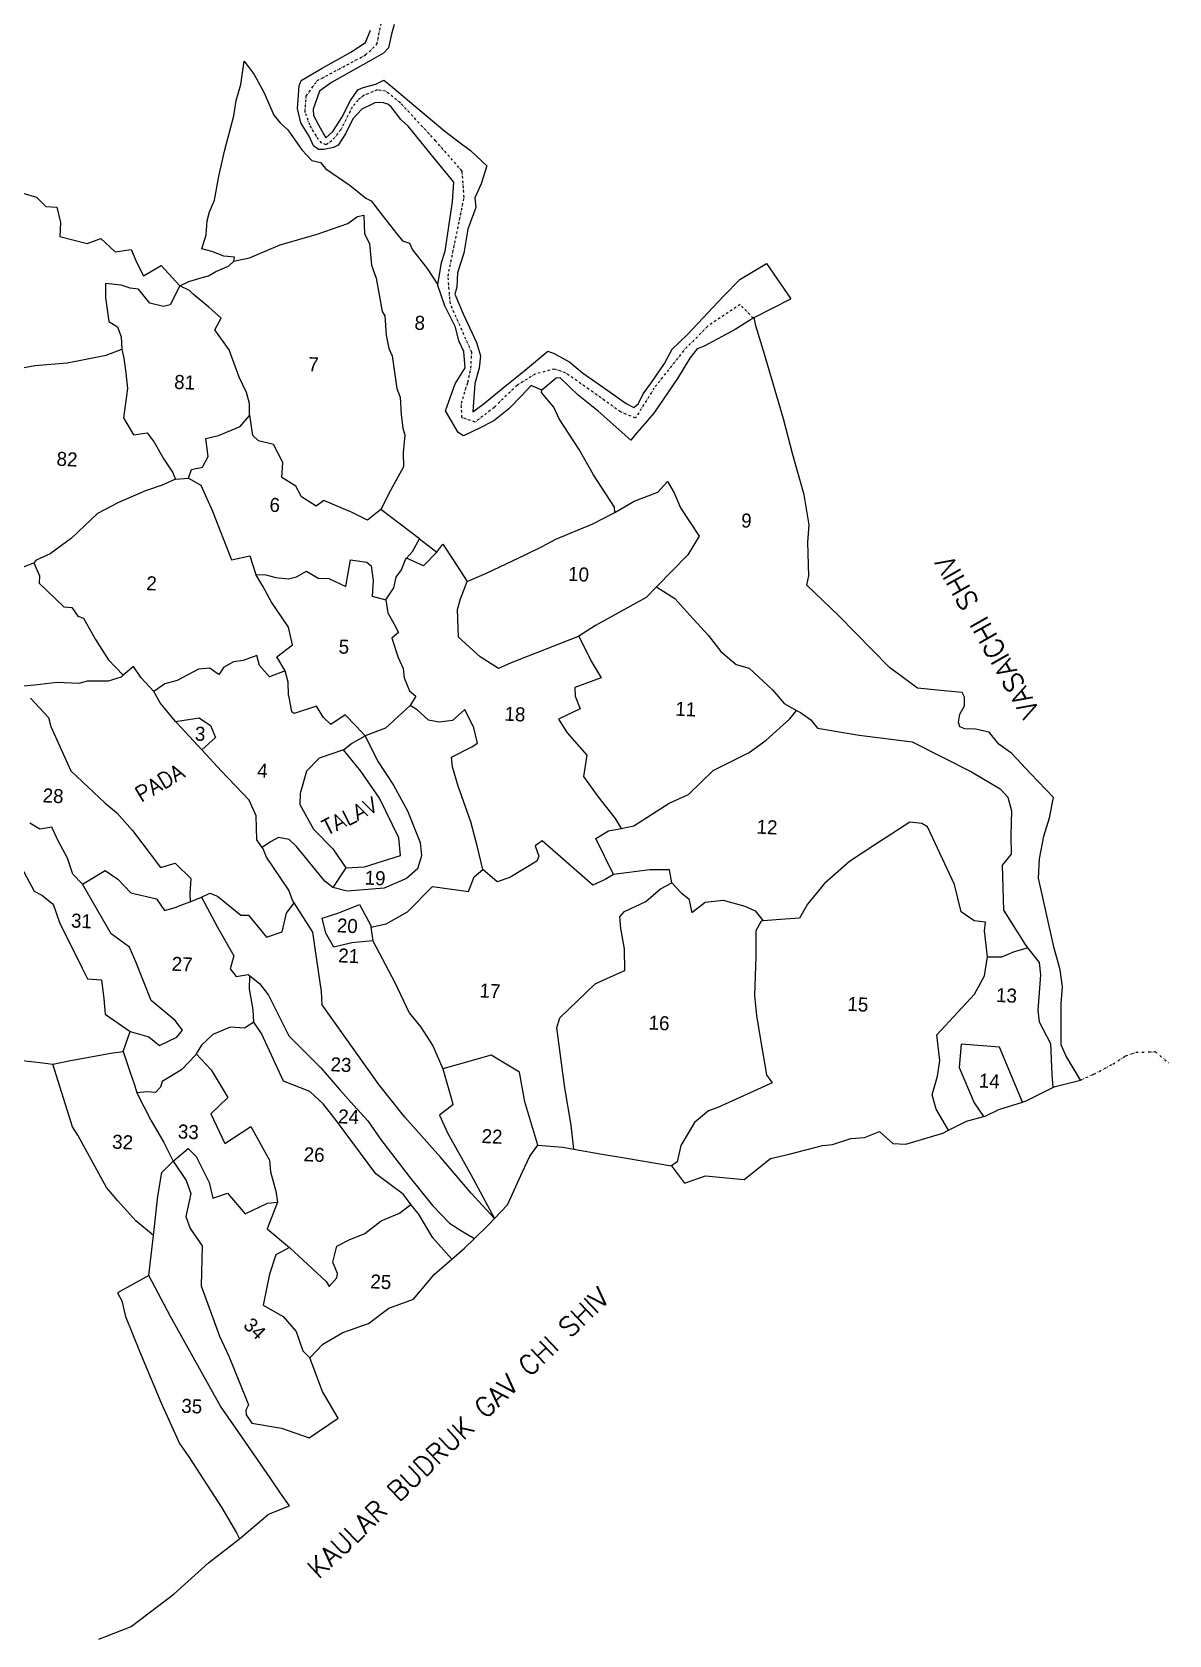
# Model space of a CAD drawing. Header units: feet. Extents: x 265428 to 267460, y 2141382 to 2144375.
# Drawn here: x 266727 to 267460, y 2142515 to 2143549 of the extents above; entities that cross this region are included whole.
import ezdxf
from ezdxf.enums import TextEntityAlignment as Align

# ---------------------------------------------------------------- set-up
doc = ezdxf.new("R2010")
doc.units = ezdxf.units.FT
doc.header["$LTSCALE"] = 0.3
doc.header["$MEASUREMENT"] = 0
doc.linetypes.add('DASHDOT', pattern=[1, 0.5, -0.25, 0, -0.25])
doc.linetypes.add('DIVIDE', pattern=[1.25, 0.5, -0.25, 0, -0.25, 0, -0.25])
for name, color, linetype in [('OFF', 1, 'Continuous'), ('POLY_PARCEL', 6, 'Continuous'), ('POLY_WATER', 4, 'Continuous'), ('TEXT_MAPIN', 7, 'Continuous'), ('TEXT_MAPOUT', 7, 'Continuous'), ('TEXT_PARCEL', 7, 'Continuous'), ('V_BOUND_LINE', 7, 'Continuous'), ('V_BOUND_STREAM_LINE', 7, 'DASHDOT'), ('V_DIVIDE_LINE', 7, 'DIVIDE')]:
    doc.layers.add(name, color=color, linetype=linetype)
doc.styles.get("Standard").update_dxf_attribs({"font": 'simplex.shx'})
doc.styles.add('TEXT_MAP', font='', dxfattribs={"height": 1.8})
doc.styles.get('TEXT_MAP').set_extended_font_data('Kruti Dev 050')

msp = doc.modelspace()

# ---------------------------------------------------------------- linework, layer by layer
at = {"layer": 'OFF'}
for p, q in [((267200.6, 2143399.7), (267216.3, 2143376.9)), ((266929.3, 2143009.9), (266920.9, 2142997.2)), ((266785.8, 2142891.5), (266790.3, 2142904.4))]:
    msp.add_line(p, q, dxfattribs=at)
at = {"layer": 'POLY_PARCEL'}
for p, q in [((266861.7, 2143515.2), (266863.7, 2143530.1)), ((266863.7, 2143530.1), (266870.2, 2143521.6)), ((266858.6, 2143504.9), (266861.7, 2143515.2)), ((266870.2, 2143521.6), (266876.6, 2143509.7)), ((266857.2, 2143494.9), (266858.6, 2143504.9)), ((266876.6, 2143509.7), (266882.9, 2143495.4)), ((266851.3, 2143472.9), (266857.2, 2143494.9)), ((266882.9, 2143495.4), (266886.9, 2143490.5)), ((266886.9, 2143490.5), (266892, 2143485.9)), ((266892, 2143485.9), (266900.9, 2143472.9)), ((266847.4, 2143455.9), (266851.3, 2143472.9)), ((266900.9, 2143472.9), (266907.4, 2143466.2)), ((266907.4, 2143466.2), (266913, 2143464.9)), ((266913, 2143464.9), (266916.5, 2143460.8)), ((266844.6, 2143440.5), (266847.4, 2143455.9)), ((266916.5, 2143460.8), (266932.1, 2143449.9)), ((266721, 2143445.1), (266729.9, 2143442.4)), ((266729.9, 2143442.4), (266735.8, 2143436.5)), ((266932.1, 2143449.9), (266942.2, 2143441.9)), ((266735.8, 2143436.5), (266743, 2143436.1)), ((266743, 2143436.1), (266745.3, 2143426.2)), ((266839.9, 2143427.1), (266841.4, 2143433.1)), ((266841.4, 2143433.1), (266844.6, 2143440.5)), ((266942.2, 2143441.9), (266945.7, 2143440.1)), ((266945.7, 2143440.1), (266952.8, 2143430.9)), ((266745.3, 2143426.2), (266745, 2143417.1)), ((266839.3, 2143418.1), (266839.9, 2143427.1)), ((266910.9, 2143418.7), (266930.7, 2143425.4)), ((266930.7, 2143425.4), (266936.8, 2143430)), ((266936.8, 2143430), (266940.9, 2143430.9)), ((266940.9, 2143430.9), (266941.4, 2143418.9)), ((266952.8, 2143430.9), (266962.3, 2143418.8)), ((266745, 2143417.1), (266762.5, 2143412.6)), ((266762.5, 2143412.6), (266771.3, 2143415.7)), ((266771.3, 2143415.7), (266780.6, 2143407.2)), ((266836.4, 2143409.2), (266839.3, 2143418.1)), ((266867.3, 2143403.3), (266886.9, 2143411.7)), ((266886.9, 2143411.7), (266910.9, 2143418.7)), ((266941.4, 2143418.9), (266944.6, 2143412.5)), ((266944.6, 2143412.5), (266945.8, 2143398.5)), ((266962.3, 2143418.8), (266965.8, 2143414.2)), ((266965.8, 2143414.2), (266970.3, 2143412.8)), ((266970.3, 2143412.8), (266972.4, 2143408.5)), ((266780.6, 2143407.2), (266790.9, 2143408.8)), ((266790.9, 2143408.8), (266794.6, 2143400.2)), ((266843, 2143407.5), (266836.4, 2143409.2)), ((266850.7, 2143404.5), (266843, 2143407.5)), ((266857.6, 2143403.7), (266850.7, 2143404.5)), ((266853.7, 2143397.9), (266857.2, 2143401.2)), ((266857.2, 2143401.2), (266857.6, 2143403.7)), ((266857.2, 2143401.2), (266867.3, 2143403.3)), ((266972.4, 2143408.5), (266981.8, 2143396.5)), ((266794.6, 2143400.2), (266798.8, 2143391.7)), ((266798.8, 2143391.7), (266810.3, 2143398.4)), ((266810.3, 2143398.4), (266822.3, 2143385.2)), ((266836.7, 2143390.6), (266840.7, 2143391.7)), ((266840.7, 2143391.7), (266845.5, 2143394.6)), ((266845.5, 2143394.6), (266853.7, 2143397.9)), ((266945.8, 2143398.5), (266948.9, 2143390.3)), ((266981.8, 2143396.5), (266988.7, 2143385.9)), ((266784.4, 2143385.8), (266774.3, 2143386.8)), ((266774.3, 2143386.8), (266774.3, 2143377.7)), ((266790.3, 2143383.8), (266784.4, 2143385.8)), ((266795.6, 2143383.2), (266790.3, 2143383.8)), ((266802.9, 2143374.2), (266795.6, 2143383.2)), ((266822.3, 2143385.2), (266816.1, 2143373.1)), ((266822.3, 2143385.2), (266828, 2143388.1)), ((266828.5, 2143382.3), (266822.3, 2143385.2)), ((266828, 2143388.1), (266836.7, 2143390.6)), ((266830.9, 2143379.9), (266828.5, 2143382.3)), ((266948.9, 2143390.3), (266952.8, 2143368.8)), ((266774.3, 2143377.7), (266776.6, 2143362.2)), ((266811.7, 2143371.9), (266802.9, 2143374.2)), ((266816.1, 2143373.1), (266811.7, 2143371.9)), ((266840.9, 2143371.6), (266830.9, 2143379.9)), ((266849, 2143364.4), (266840.9, 2143371.6)), ((266776.6, 2143362.2), (266782.1, 2143358.9)), ((266844.9, 2143356.8), (266849, 2143364.4)), ((266952.8, 2143368.8), (266954.5, 2143365.9)), ((266954.5, 2143365.9), (266955.4, 2143353.5)), ((266782.1, 2143358.9), (266784.5, 2143352.3)), ((266784.5, 2143352.3), (266784.9, 2143344.4)), ((266854.1, 2143344), (266844.9, 2143356.8)), ((266955.4, 2143353.5), (266957.1, 2143344.8)), ((266749.6, 2143335.6), (266774.7, 2143340.5)), ((266774.7, 2143340.5), (266784.9, 2143344.4)), ((266784.9, 2143344.4), (266786.1, 2143338.7)), ((266860.5, 2143326.3), (266854.1, 2143344)), ((266957.1, 2143344.8), (266959.3, 2143340.2)), ((266959.3, 2143340.2), (266962.2, 2143319)), ((266718.5, 2143331.9), (266728.9, 2143333.9)), ((266728.9, 2143333.9), (266749.6, 2143335.6)), ((266786.1, 2143338.7), (266787.4, 2143329.1)), ((266787.4, 2143329.1), (266788.6, 2143319.1)), ((266788.6, 2143319.1), (266786, 2143300.1)), ((266865.3, 2143316.5), (266860.5, 2143326.3)), ((266962.2, 2143319), (266964.3, 2143313.5)), ((266867.3, 2143309.4), (266865.3, 2143316.5)), ((266867.3, 2143302.6), (266867.3, 2143309.4)), ((266964.3, 2143313.5), (266964.9, 2143302.4)), ((267055.4, 2143316.4), (267055.6, 2143318.1)), ((267063.4, 2143307.1), (267055.4, 2143316.4)), ((266786, 2143300.1), (266792.4, 2143289.1)), ((266861.2, 2143294.5), (266867.4, 2143301.9)), ((266867.4, 2143301.9), (266867.3, 2143302.6)), ((266869.4, 2143288.7), (266867.4, 2143301.9)), ((266964.9, 2143302.4), (266966.1, 2143293.5)), ((267066.9, 2143299.5), (267063.4, 2143307.1)), ((267079.7, 2143279.8), (267066.9, 2143299.5)), ((266792.4, 2143289.1), (266801.2, 2143290.5)), ((266801.2, 2143290.5), (266805.7, 2143284.5)), ((266839, 2143286.8), (266847.3, 2143288.8)), ((266847.3, 2143288.8), (266861.2, 2143294.5)), ((266873.1, 2143285.4), (266869.4, 2143288.7)), ((266966.1, 2143293.5), (266967.4, 2143288.9)), ((266967.4, 2143288.9), (266966.3, 2143277.9)), ((266805.7, 2143284.5), (266812, 2143273.4)), ((266840.5, 2143275.3), (266839, 2143286.8)), ((266882.6, 2143283), (266873.1, 2143285.4)), ((266888.6, 2143271.3), (266882.6, 2143283)), ((266966.3, 2143277.9), (266966.5, 2143268.5)), ((267088.9, 2143263.4), (267079.7, 2143279.8)), ((266812, 2143273.4), (266817.6, 2143265.1)), ((266827.9, 2143261.3), (266829.8, 2143266.9)), ((266829.8, 2143266.9), (266836.9, 2143268.3)), ((266836.9, 2143268.3), (266840.5, 2143275.3)), ((266888, 2143261.6), (266888.6, 2143271.3)), ((266966.5, 2143268.5), (266958.2, 2143253.3)), ((266810.8, 2143256.8), (266800.2, 2143253.1)), ((266819.4, 2143260.7), (266810.8, 2143256.8)), ((266817.6, 2143265.1), (266819.4, 2143260.7)), ((266819.4, 2143260.7), (266827.9, 2143261.3)), ((266827.9, 2143261.3), (266835.8, 2143256.7)), ((266835.8, 2143256.7), (266843.3, 2143239.9)), ((266897, 2143256.1), (266888, 2143261.6)), ((267102.6, 2143242.5), (267088.9, 2143263.4)), ((267130.5, 2143252.3), (267136.8, 2143259)), ((267136.8, 2143259), (267141.1, 2143251.7)), ((266800.2, 2143253.1), (266782.7, 2143245.6)), ((266900.8, 2143249.3), (266897, 2143256.1)), ((266910.2, 2143243.2), (266900.8, 2143249.3)), ((266915.2, 2143246.8), (266910.2, 2143243.2)), ((266933.4, 2143239), (266915.2, 2143246.8)), ((266958.2, 2143253.3), (266951.9, 2143241)), ((267102.8, 2143239), (267115.3, 2143246.4)), ((267115.3, 2143246.4), (267130.5, 2143252.3)), ((267141.1, 2143251.7), (267145.2, 2143242.1)), ((266769.3, 2143238.4), (266752.4, 2143222.5)), ((266782.7, 2143245.6), (266769.3, 2143238.4)), ((266843.3, 2143239.9), (266855.5, 2143208.6)), ((266943.2, 2143234.1), (266933.4, 2143239)), ((266951.9, 2143241), (266943.2, 2143234.1)), ((266976.9, 2143222.1), (266951.9, 2143241)), ((267088.6, 2143231.8), (267102.8, 2143239)), ((267102.8, 2143239), (267102.6, 2143242.5)), ((267145.2, 2143242.1), (267157.1, 2143223.9)), ((267064.8, 2143221.9), (267088.6, 2143231.8)), ((266752.4, 2143222.5), (266738.7, 2143212.5)), ((266972.2, 2143213.9), (266976.9, 2143222.1)), ((266976.9, 2143222.1), (266987.9, 2143213.5)), ((266987.9, 2143213.5), (266991.9, 2143218.6)), ((266991.9, 2143218.6), (266998.5, 2143208.6)), ((267045, 2143211.9), (267056, 2143217.2)), ((267056, 2143217.2), (267064.8, 2143221.9)), ((267157.1, 2143223.9), (267149.8, 2143211.9)), ((266721.5, 2143204.1), (266728.2, 2143206.7)), ((266729.7, 2143208.4), (266728.2, 2143206.7)), ((266728.2, 2143206.7), (266731.8, 2143198.2)), ((266738.7, 2143212.5), (266729.7, 2143208.4)), ((266855.5, 2143208.6), (266867.5, 2143211.2)), ((266867.5, 2143211.2), (266871.3, 2143199.2)), ((266929.3, 2143191.4), (266932.3, 2143208.5)), ((266932.3, 2143208.5), (266942.8, 2143207)), ((266942.8, 2143207), (266945.6, 2143204.7)), ((266945.6, 2143204.7), (266946.9, 2143195.2)), ((266965.3, 2143202.1), (266967.7, 2143208.7)), ((266967.7, 2143208.7), (266968.5, 2143209.6)), ((266968.5, 2143209.6), (266972.2, 2143213.9)), ((266979.3, 2143204.8), (266968.5, 2143209.6)), ((266987.9, 2143213.5), (266979.3, 2143204.8)), ((266998.5, 2143208.6), (267007.6, 2143194.5)), ((267020.4, 2143200.3), (267045, 2143211.9)), ((267149.8, 2143211.9), (267129.7, 2143191.1)), ((266731.8, 2143198.2), (266731.6, 2143193.5)), ((266875.7, 2143191.5), (266871.3, 2143199.2)), ((266871.3, 2143199.2), (266877.8, 2143198.9)), ((266877.8, 2143198.9), (266884.1, 2143197.2)), ((266884.1, 2143197.2), (266892.3, 2143196.3)), ((266892.3, 2143196.3), (266897.6, 2143197.6)), ((266897.6, 2143197.6), (266903.9, 2143201.3)), ((266903.9, 2143201.3), (266911.4, 2143196.8)), ((266911.4, 2143196.8), (266918.3, 2143196.5)), ((266918.3, 2143196.5), (266929.3, 2143191.4)), ((266946.9, 2143195.2), (266946.2, 2143185.2)), ((266960.3, 2143190.5), (266961.8, 2143197.3)), ((266961.8, 2143197.3), (266965.3, 2143202.1)), ((267003.2, 2143183.4), (267007.6, 2143194.5)), ((267007.6, 2143194.5), (267020.4, 2143200.3)), ((266731.6, 2143193.5), (266747.4, 2143178.3)), ((266881.5, 2143181.3), (266875.7, 2143191.5)), ((266946.2, 2143185.2), (266955.2, 2143182.8)), ((266955.2, 2143182.8), (266960.3, 2143190.5)), ((267123, 2143184.2), (267090.3, 2143166.3)), ((267129.7, 2143191.1), (267123, 2143184.2)), ((267129.7, 2143191.1), (267141.4, 2143183.6)), ((266747.4, 2143178.3), (266752.7, 2143177.9)), ((266752.7, 2143177.9), (266756.5, 2143172.2)), ((266892.4, 2143165.2), (266881.5, 2143181.3)), ((266955.2, 2143182.8), (266956.3, 2143174.4)), ((266956.3, 2143174.4), (266960.5, 2143167.1)), ((267001.3, 2143176.6), (267003.2, 2143183.4)), ((267002, 2143158.8), (267001.3, 2143176.6)), ((267141.4, 2143183.6), (267151.1, 2143172.9)), ((266756.5, 2143172.2), (266760.1, 2143171)), ((266760.1, 2143171), (266767.9, 2143157.1)), ((266895, 2143153.8), (266892.4, 2143165.2)), ((266960.5, 2143167.1), (266963.3, 2143161.8)), ((267090.3, 2143166.3), (267079.6, 2143159.4)), ((267151.1, 2143172.9), (267162.9, 2143160)), ((266767.9, 2143157.1), (266776.1, 2143144.2)), ((266884.8, 2143146.1), (266895, 2143153.8)), ((266963.3, 2143161.8), (266958.9, 2143158.1)), ((266958.9, 2143158.1), (266963, 2143145.5)), ((267016, 2143146.1), (267002, 2143158.8)), ((267078.7, 2143158.9), (267035.9, 2143142.1)), ((267079.6, 2143159.4), (267078.7, 2143158.9)), ((267079.6, 2143159.4), (267087.4, 2143143.2)), ((267162.9, 2143160), (267171.1, 2143149.4)), ((266776.1, 2143144.2), (266785.8, 2143134.1)), ((266856.8, 2143142.9), (266850.5, 2143139.2)), ((266863.2, 2143143.6), (266856.8, 2143142.9)), ((266871.9, 2143146.9), (266863.2, 2143143.6)), ((266873.6, 2143140.5), (266871.9, 2143146.9)), ((266890.2, 2143137), (266884.8, 2143146.1)), ((266963, 2143145.5), (266966.2, 2143138.6)), ((267027.7, 2143138.4), (267016, 2143146.1)), ((267087.4, 2143143.2), (267093.9, 2143132.5)), ((267171.1, 2143149.4), (267180.9, 2143141)), ((266784.5, 2143133), (266776, 2143130.4)), ((266785.8, 2143134.1), (266784.5, 2143133)), ((266792.4, 2143139.7), (266785.8, 2143134.1)), ((266797.4, 2143132.4), (266792.4, 2143139.7)), ((266805.6, 2143123.7), (266797.4, 2143132.4)), ((266834.3, 2143138.1), (266820.6, 2143130.8)), ((266841.6, 2143138.7), (266834.3, 2143138.1)), ((266846.4, 2143135.2), (266841.6, 2143138.7)), ((266847.4, 2143134.6), (266846.4, 2143135.2)), ((266848.2, 2143135.8), (266847.4, 2143134.6)), ((266850.5, 2143139.2), (266848.2, 2143135.8)), ((266880, 2143133.2), (266873.6, 2143140.5)), ((266890.2, 2143137), (266880, 2143133.2)), ((266892.1, 2143129.6), (266890.2, 2143137)), ((266966.2, 2143138.6), (266967, 2143132.5)), ((266967, 2143132.5), (266970.3, 2143124)), ((267035.9, 2143142.1), (267027.7, 2143138.4)), ((267093.9, 2143132.5), (267076.9, 2143126.2)), ((267180.9, 2143141), (267189.3, 2143138.8)), ((267189.3, 2143138.8), (267204.4, 2143124.8)), ((266728.5, 2143127.7), (266721.8, 2143127)), ((266743.1, 2143129.5), (266728.5, 2143127.7)), ((266757.1, 2143128.9), (266743.1, 2143129.5)), ((266762.5, 2143130.3), (266757.1, 2143128.9)), ((266776, 2143130.4), (266762.5, 2143130.3)), ((266812.6, 2143128.6), (266805.6, 2143123.7)), ((266809.7, 2143116.4), (266805.6, 2143123.7)), ((266820.6, 2143130.8), (266812.6, 2143128.6)), ((266892.4, 2143121.3), (266892.1, 2143129.6)), ((266970.3, 2143124), (266974.5, 2143120.6)), ((267076.9, 2143126.2), (267077.1, 2143120.6)), ((267204.4, 2143124.8), (267211.9, 2143116)), ((266725.9, 2143119.3), (266737.6, 2143107)), ((266819.6, 2143104.4), (266809.7, 2143116.4)), ((266892.7, 2143120), (266892.4, 2143121.3)), ((266894.4, 2143110.5), (266892.7, 2143120)), ((266910.5, 2143114.3), (266896.1, 2143109.5)), ((266915, 2143106.8), (266910.5, 2143114.3)), ((266970.9, 2143114.6), (266954.9, 2143100)), ((266974.5, 2143120.6), (266970.9, 2143114.6)), ((266975.3, 2143111.8), (266970.9, 2143114.6)), ((266982.6, 2143105.2), (266975.3, 2143111.8)), ((267006, 2143112), (266998.2, 2143105)), ((267011.8, 2143100.2), (267006, 2143112)), ((267080.5, 2143112.4), (267066.5, 2143105.9)), ((267077.1, 2143120.6), (267080.5, 2143112.4)), ((267211.9, 2143116), (267219.8, 2143111.5)), ((266737.6, 2143107), (266739.2, 2143101)), ((266819.6, 2143104.4), (266834.8, 2143106.7)), ((266820.4, 2143103.5), (266819.6, 2143104.4)), ((266836.5, 2143086), (266820.4, 2143103.5)), ((266834.8, 2143106.7), (266842, 2143101.7)), ((266842, 2143101.7), (266845.2, 2143093.9)), ((266896.1, 2143109.5), (266894.4, 2143110.5)), ((266919.6, 2143102.3), (266915, 2143106.8)), ((266928.9, 2143108.7), (266919.6, 2143102.3)), ((266935.7, 2143101.5), (266928.9, 2143108.7)), ((266941.7, 2143095), (266935.7, 2143101.5)), ((266989.4, 2143103.8), (266982.6, 2143105.2)), ((266998.2, 2143105), (266989.4, 2143103.8)), ((267066.5, 2143105.9), (267072.1, 2143097.1)), ((267200.4, 2143092.2), (267215.6, 2143106)), ((267215.6, 2143106), (267219.8, 2143111.5)), ((267219.8, 2143111.5), (267222.4, 2143110.1)), ((267222.4, 2143110.1), (267229.1, 2143105.4)), ((267229.1, 2143105.4), (267233.5, 2143100.1)), ((266739.2, 2143101), (266752.1, 2143072.5)), ((266845.2, 2143093.9), (266836.5, 2143086)), ((266933, 2143090.1), (266941.7, 2143095)), ((266954.9, 2143100), (266941.7, 2143095)), ((266941.7, 2143095), (266949.7, 2143079)), ((267014.2, 2143090.3), (267011.8, 2143100.2)), ((267072.1, 2143097.1), (267084.8, 2143082.7)), ((267189.4, 2143084.4), (267200.4, 2143092.2)), ((267233.5, 2143100.1), (267260.2, 2143095.5)), ((267260.2, 2143095.5), (267294.4, 2143091.3)), ((267294.4, 2143091.3), (267332.8, 2143071.8)), ((266849.1, 2143072.2), (266836.5, 2143086)), ((266927.9, 2143086), (266933, 2143090.1)), ((266997.4, 2143081.3), (267010.5, 2143088)), ((266998, 2143075.1), (266997.4, 2143081.3)), ((267010.5, 2143088), (267014.2, 2143090.3)), ((267084.8, 2143082.7), (267082.6, 2143068.8)), ((267166.1, 2143072.8), (267189.4, 2143084.4)), ((266752.1, 2143072.5), (266774, 2143051.8)), ((266866.9, 2143053.5), (266849.1, 2143072.2)), ((266949.7, 2143079), (266960.1, 2143063.2)), ((267001.7, 2143062.7), (266998, 2143075.1)), ((267150.2, 2143057.3), (267166.1, 2143072.8)), ((267332.8, 2143071.8), (267351.3, 2143060.9)), ((266960.1, 2143063.2), (266969.1, 2143046.7)), ((267010, 2143039.6), (267001.7, 2143062.7)), ((267082.6, 2143068.8), (267091.9, 2143055.9)), ((267351.3, 2143060.9), (267356.1, 2143055.6)), ((266774, 2143051.8), (266781.6, 2143045.5)), ((266871.5, 2143043.5), (266866.9, 2143053.5)), ((267091.9, 2143055.9), (267103, 2143041.8)), ((267115, 2143037.1), (267137.7, 2143051.7)), ((267137.7, 2143051.7), (267150.2, 2143057.3)), ((267356.1, 2143055.6), (267358.5, 2143046.8)), ((266781.6, 2143045.5), (266791.8, 2143034)), ((266872, 2143028.1), (266871.5, 2143043.5)), ((266969.1, 2143046.7), (266977.3, 2143026.2)), ((267014.2, 2143023.3), (267010, 2143039.6)), ((267103, 2143041.8), (267106.9, 2143035.4)), ((267292.9, 2143039.4), (267270.4, 2143024.8)), ((267300.8, 2143038.5), (267292.9, 2143039.4)), ((267358.5, 2143046.8), (267358.1, 2143030.8)), ((266732.1, 2143034.9), (266725.6, 2143038.7)), ((266739.8, 2143036.2), (266732.1, 2143034.9)), ((266743.8, 2143027.3), (266739.8, 2143036.2)), ((266791.8, 2143034), (266809.8, 2143010.2)), ((266886, 2143029.6), (266880.8, 2143026.8)), ((266892.8, 2143028.3), (266886, 2143029.6)), ((267090.5, 2143028.9), (267098.6, 2143033.9)), ((267101.8, 2143005.6), (267090.5, 2143028.9)), ((267098.6, 2143033.9), (267106.9, 2143035.4)), ((267106.9, 2143035.4), (267115, 2143037.1)), ((267304.3, 2143036.3), (267300.8, 2143038.5)), ((267310.8, 2143022.7), (267304.3, 2143036.3)), ((267358.1, 2143030.8), (267358.3, 2143018.7)), ((266711.8, 2143025.9), (266728.3, 2142995)), ((266749.9, 2143016.2), (266743.8, 2143027.3)), ((266875.4, 2143023), (266872, 2143028.1)), ((266880.8, 2143026.8), (266875.4, 2143023)), ((266876, 2143022.1), (266875.4, 2143023)), ((266878.2, 2143016.9), (266876, 2143022.1)), ((266897.5, 2143023.8), (266892.8, 2143028.3)), ((266915.7, 2143001.4), (266897.5, 2143023.8)), ((266977.3, 2143026.2), (266978.1, 2143017.7)), ((267017.6, 2143008.9), (267014.2, 2143023.3)), ((267056, 2143027.3), (267051.4, 2143024.2)), ((267051.4, 2143024.2), (267053.7, 2143017.4)), ((267088.5, 2142998.8), (267056, 2143027.3)), ((267270.4, 2143024.8), (267254, 2143014.1)), ((267321.7, 2142999.1), (267310.8, 2143022.7)), ((267358.3, 2143018.7), (267352.6, 2143011.6)), ((266753.2, 2143005.8), (266749.9, 2143016.2)), ((266809.8, 2143010.2), (266819.3, 2143012.9)), ((266819.3, 2143012.9), (266829.3, 2143003.1)), ((266892.6, 2142995.6), (266878.2, 2143016.9)), ((266975.6, 2143009.4), (266968.5, 2143003.1)), ((266978.1, 2143017.7), (266975.6, 2143009.4)), ((267012.1, 2143004.2), (267017.6, 2143008.9)), ((267026.8, 2143000.9), (267017.6, 2143008.9)), ((267052.4, 2143014.3), (267035.1, 2143003.8)), ((267053.7, 2143017.4), (267052.4, 2143014.3)), ((267125.4, 2143008.6), (267101.8, 2143005.6)), ((267138.1, 2143008.7), (267125.4, 2143008.6)), ((267139.6, 2143000.2), (267138.1, 2143008.7)), ((267254, 2143014.1), (267237.7, 2142999.7)), ((267352.6, 2143011.6), (267353.3, 2142982.6)), ((266759.5, 2142999.5), (266753.2, 2143005.8)), ((266759.5, 2142999.5), (266774.1, 2143008.2)), ((266778, 2142967.3), (266759.5, 2142999.5)), ((266774.1, 2143008.2), (266782.3, 2143002.7)), ((266782.3, 2143002.7), (266790.6, 2142993.9)), ((266829.3, 2143003.1), (266828.7, 2142993.3)), ((266920.9, 2142997.2), (266915.7, 2143001.4)), ((266968.5, 2143003.1), (266954, 2142996.8)), ((266969.1, 2142981.5), (266985.3, 2142998)), ((266985.3, 2142998), (267008.4, 2142994.6)), ((267008.4, 2142994.6), (267012.1, 2143004.2)), ((267035.1, 2143003.8), (267026.8, 2143000.9)), ((267096.5, 2143002.5), (267088.5, 2142998.8)), ((267101.8, 2143005.6), (267096.5, 2143002.5)), ((267132.1, 2142996.4), (267139.6, 2143000.2)), ((267139.6, 2143000.2), (267145.5, 2142993.8)), ((267237.7, 2142999.7), (267227, 2142986.5)), ((267326.1, 2142981.6), (267321.7, 2142999.1)), ((266728.3, 2142995), (266733.3, 2142992.3)), ((266733.3, 2142992.3), (266740.6, 2142986.5)), ((266790.6, 2142993.9), (266807.3, 2142989.9)), ((266807.3, 2142989.9), (266812.4, 2142982.5)), ((266825.2, 2142986.7), (266828.9, 2142988.1)), ((266828.7, 2142993.3), (266828.9, 2142988.1)), ((266828.9, 2142988.1), (266836.2, 2142991)), ((266836.2, 2142991), (266841.7, 2142993.6)), ((266836.2, 2142991), (266846.5, 2142971.6)), ((266841.7, 2142993.6), (266846.5, 2142991.7)), ((266846.5, 2142991.7), (266861.6, 2142979.5)), ((266895, 2142989.1), (266892.6, 2142995.6)), ((266896.1, 2142987.4), (266895, 2142989.1)), ((266930.1, 2142994.9), (266920.9, 2142997.2)), ((266954, 2142996.8), (266930.1, 2142994.9)), ((267108.9, 2142981.8), (267122.7, 2142988.3)), ((267122.7, 2142988.3), (267132.1, 2142996.4)), ((267145.5, 2142993.8), (267150.4, 2142989.9)), ((267150.4, 2142989.9), (267152.5, 2142981.2)), ((267152.5, 2142981.2), (267160.9, 2142987.7)), ((267160.9, 2142987.7), (267172.7, 2142989.1)), ((267172.7, 2142989.1), (267186.5, 2142985.3)), ((266740.6, 2142986.5), (266744.8, 2142974.8)), ((266812.4, 2142982.5), (266819.2, 2142984.3)), ((266819.2, 2142984.3), (266825.2, 2142986.7)), ((266861.6, 2142979.5), (266866.5, 2142979.5)), ((266866.5, 2142979.5), (266878.1, 2142965.2)), ((266888.3, 2142968.7), (266891.1, 2142980.8)), ((266891.1, 2142980.8), (266896.1, 2142987.4)), ((266908, 2142968.4), (266896.1, 2142987.4)), ((266914, 2142977.5), (266924.7, 2142981)), ((266916.4, 2142967.8), (266914, 2142977.5)), ((266924.7, 2142981), (266938.2, 2142986.4)), ((266938.2, 2142986.4), (266945.4, 2142972.8)), ((266955.3, 2142973.8), (266969.1, 2142981.5)), ((267106, 2142978.3), (267108.9, 2142981.8)), ((267106.6, 2142970.9), (267106, 2142978.3)), ((267186.5, 2142985.3), (267193.2, 2142982.3)), ((267193.2, 2142982.3), (267198.5, 2142975.7)), ((267221.9, 2142977.5), (267209.6, 2142976.6)), ((267227, 2142986.5), (267221.9, 2142977.5)), ((267334.5, 2142975.8), (267326.1, 2142981.6)), ((267353.3, 2142982.6), (267367.4, 2142960.4)), ((266744.8, 2142974.8), (266759.3, 2142945.2)), ((266789.9, 2142958.7), (266778, 2142967.3)), ((266846.5, 2142971.6), (266857.2, 2142953.2)), ((266878.1, 2142965.2), (266888.3, 2142968.7)), ((266909.5, 2142958), (266908, 2142968.4)), ((266921.6, 2142958.7), (266916.4, 2142967.8)), ((266945.4, 2142972.8), (266945.5, 2142971.7)), ((266945.5, 2142971.7), (266955.3, 2142973.8)), ((266945.5, 2142971.7), (266946.7, 2142962.9)), ((267109, 2142957.8), (267106.6, 2142970.9)), ((267197.2, 2142975.6), (267193.6, 2142969.4)), ((267193.6, 2142969.4), (267193.6, 2142952.7)), ((267198.5, 2142975.7), (267197.2, 2142975.6)), ((267209.6, 2142976.6), (267198.5, 2142975.7)), ((267341.7, 2142975), (267334.5, 2142975.8)), ((267341.2, 2142969.4), (267341.7, 2142975)), ((267343, 2142952.6), (267341.2, 2142969.4)), ((266794, 2142949.3), (266789.9, 2142958.7)), ((266913.6, 2142930.1), (266909.5, 2142958)), ((266933.1, 2142961.6), (266921.6, 2142958.7)), ((266946.7, 2142962.9), (266933.1, 2142961.6)), ((266946.7, 2142962.9), (266960.9, 2142936.1)), ((267109.1, 2142943.8), (267109, 2142957.8)), ((267360.5, 2142955.9), (267368.9, 2142958.4)), ((267367.4, 2142960.4), (267368.9, 2142958.4)), ((267368.9, 2142958.4), (267376.4, 2142948.8)), ((266803.7, 2142924.4), (266794, 2142949.3)), ((266857.2, 2142953.2), (266854.8, 2142944.8)), ((267193.6, 2142952.7), (267192.9, 2142927.6)), ((267341.1, 2142940.4), (267343, 2142952.6)), ((267343, 2142952.6), (267352.2, 2142952.5)), ((267352.2, 2142952.5), (267360.5, 2142955.9)), ((267376.4, 2142948.8), (267377.3, 2142940.9)), ((266759.3, 2142945.2), (266762.7, 2142938.4)), ((266762.7, 2142938.4), (266771.8, 2142937.8)), ((266771.8, 2142937.8), (266773.3, 2142925.4)), ((266854.8, 2142944.8), (266858.7, 2142939.8)), ((266858.7, 2142939.8), (266866.3, 2142941.1)), ((266866.3, 2142941.1), (266867.4, 2142940.2)), ((266867.3, 2142931.9), (266867.4, 2142940.2)), ((266867.4, 2142940.2), (266873.6, 2142935.4)), ((266960.9, 2142936.1), (266970.1, 2142916.5)), ((267090, 2142935.2), (267098, 2142938.9)), ((267098, 2142938.9), (267109.1, 2142943.8)), ((267334.7, 2142928.4), (267341.1, 2142940.4)), ((267377.3, 2142940.9), (267375.4, 2142917.9)), ((266869.5, 2142918.4), (266867.3, 2142931.9)), ((266873.6, 2142935.4), (266879.5, 2142927.9)), ((266879.5, 2142927.9), (266892.5, 2142901.5)), ((266914, 2142921.5), (266913.6, 2142930.1)), ((267067.2, 2142913.3), (267090, 2142935.2)), ((267192.9, 2142927.6), (267194.1, 2142914.8)), ((267323.9, 2142916.8), (267334.7, 2142928.4)), ((266773.3, 2142925.4), (266774.2, 2142915.6)), ((266774.2, 2142915.6), (266790.3, 2142904.4)), ((266819.3, 2142911.4), (266803.7, 2142924.4)), ((266870, 2142910.5), (266869.5, 2142918.4)), ((266950.6, 2142870.2), (266914, 2142921.5)), ((266970.1, 2142916.5), (266977.6, 2142907.1)), ((267310.4, 2142902.3), (267323.9, 2142916.8)), ((267375.4, 2142917.9), (267376.4, 2142910.7)), ((266824, 2142905.3), (266819.3, 2142911.4)), ((266820.3, 2142900.7), (266824, 2142905.3)), ((266854.8, 2142907.1), (266843.5, 2142902.5)), ((266863.9, 2142906.5), (266854.8, 2142907.1)), ((266870, 2142910.5), (266863.9, 2142906.5)), ((266875, 2142903.2), (266870, 2142910.5)), ((266977.6, 2142907.1), (266985.4, 2142895.1)), ((267065.4, 2142906.8), (267067.2, 2142913.3)), ((267070.5, 2142868.1), (267065.4, 2142906.8)), ((267194.1, 2142914.8), (267196.3, 2142901.6)), ((267376.4, 2142910.7), (267383.7, 2142896.7)), ((266790.3, 2142904.4), (266802.2, 2142900.9)), ((266802.2, 2142900.9), (266809.2, 2142895.4)), ((266809.2, 2142895.4), (266820.3, 2142900.7)), ((266836.3, 2142895.6), (266832.9, 2142890)), ((266843.5, 2142902.5), (266836.3, 2142895.6)), ((266889.1, 2142872.4), (266875, 2142903.2)), ((266892.5, 2142901.5), (266913.1, 2142881)), ((266985.4, 2142895.1), (266991.8, 2142880.3)), ((267196.3, 2142901.6), (267200.6, 2142876.5)), ((267312.4, 2142885.8), (267310.4, 2142902.3)), ((267326, 2142896.2), (267324.8, 2142881.2)), ((267350.8, 2142894.3), (267326, 2142896.2)), ((267383.7, 2142896.7), (267384.5, 2142876.6)), ((266718.9, 2142886), (266733.9, 2142884.2)), ((266733.9, 2142884.2), (266740.3, 2142883.3)), ((266740.3, 2142883.3), (266751.9, 2142885.7)), ((266751.9, 2142885.7), (266779, 2142890.6)), ((266779, 2142890.6), (266785.8, 2142891.5)), ((266785.8, 2142891.5), (266790.1, 2142878.6)), ((266832.5, 2142889.4), (266823.3, 2142879.6)), ((266832.9, 2142890), (266832.5, 2142889.4)), ((266832.9, 2142890), (266842.5, 2142879.6)), ((267023.1, 2142889.1), (266991.8, 2142880.3)), ((267041.2, 2142878.2), (267023.1, 2142889.1)), ((267310.9, 2142875.6), (267312.4, 2142885.8)), ((267365.7, 2142858.9), (267350.8, 2142894.3)), ((266753.1, 2142843), (266740.3, 2142883.3)), ((266790.1, 2142878.6), (266793.1, 2142870.1)), ((266823.3, 2142879.6), (266811, 2142872.2)), ((266842.5, 2142879.6), (266853.2, 2142861.8)), ((266913.1, 2142881), (266925.4, 2142866.8)), ((266991.8, 2142880.3), (266997.9, 2142859.2)), ((267044.7, 2142859), (267041.2, 2142878.2)), ((267200.6, 2142876.5), (267204.2, 2142871.2)), ((267307.3, 2142863.5), (267310.9, 2142875.6)), ((267324.8, 2142881.2), (267334.5, 2142858.4)), ((267384.5, 2142876.6), (267385.1, 2142868.2)), ((266793.1, 2142870.1), (266794.6, 2142864.9)), ((266801.3, 2142865.5), (266794.6, 2142864.9)), ((266794.6, 2142864.9), (266803.6, 2142847.2)), ((266806.6, 2142865.1), (266801.3, 2142865.5)), ((266809.9, 2142868.4), (266806.6, 2142865.1)), ((266811, 2142872.2), (266809.9, 2142868.4)), ((266906.2, 2142865.7), (266889.1, 2142872.4)), ((266914.8, 2142857.8), (266906.2, 2142865.7)), ((266925.4, 2142866.8), (266934.5, 2142856.6)), ((266967.3, 2142849.1), (266950.6, 2142870.2)), ((267074.7, 2142844.1), (267070.5, 2142868.1)), ((267204.2, 2142871.2), (267169.2, 2142855.3)), ((267309.9, 2142854.4), (267307.3, 2142863.5)), ((266853.2, 2142861.8), (266842.2, 2142851.2)), ((266923.3, 2142846.7), (266914.8, 2142857.8)), ((266934.5, 2142856.6), (266943.4, 2142846.8)), ((266998.3, 2142857), (266989.7, 2142850.5)), ((266997.9, 2142859.2), (266998.3, 2142857)), ((267053.1, 2142831.2), (267044.7, 2142859)), ((267163.2, 2142853.3), (267154.2, 2142845.8)), ((267169.2, 2142855.3), (267163.2, 2142853.3)), ((267317.8, 2142840.7), (267309.9, 2142854.4)), ((267334.5, 2142858.4), (267340.5, 2142849.5)), ((266756.6, 2142837.5), (266753.1, 2142843)), ((266803.6, 2142847.2), (266811.9, 2142832.8)), ((266842.2, 2142851.2), (266851.4, 2142832.1)), ((266851.4, 2142832.1), (266868, 2142843.1)), ((266868, 2142843.1), (266880.2, 2142821.4)), ((266948.7, 2142812.6), (266923.3, 2142846.7)), ((266943.4, 2142846.8), (266951.6, 2142835)), ((266990.3, 2142823.3), (266967.3, 2142849.1)), ((266989.7, 2142850.5), (266995, 2142838.7)), ((267076.3, 2142828.5), (267074.7, 2142844.1)), ((267154.2, 2142845.8), (267145.3, 2142830.8)), ((266775, 2142803.8), (266756.6, 2142837.5)), ((266811.9, 2142832.8), (266818, 2142820.7)), ((266951.6, 2142835), (266970.2, 2142810.8)), ((266995, 2142838.7), (267009.9, 2142812.1)), ((266818, 2142820.7), (266827.6, 2142828.9)), ((266827.6, 2142828.9), (266832.9, 2142823.7)), ((266832.9, 2142823.7), (266841.2, 2142807)), ((267010.1, 2142800.1), (266990.3, 2142823.3)), ((267145.3, 2142830.8), (267143, 2142820.4)), ((266880.2, 2142821.4), (266880.8, 2142813.8)), ((266880.8, 2142813.8), (266884.2, 2142801.5)), ((266966.2, 2142799.5), (266948.7, 2142812.6)), ((267009.9, 2142812.1), (267025.1, 2142783.8)), ((267143, 2142820.4), (267139.3, 2142817.8)), ((266782.3, 2142795.1), (266775, 2142803.8)), ((266841.2, 2142807), (266843.5, 2142796.9)), ((266884.2, 2142801.5), (266885.2, 2142794.4)), ((266970.2, 2142810.8), (266985.2, 2142792.2)), ((266793.9, 2142782.2), (266782.3, 2142795.1)), ((266843.5, 2142796.9), (266853, 2142800.2)), ((266853, 2142800.2), (266864.4, 2142786.9)), ((266864.4, 2142786.9), (266878.9, 2142793.6)), ((266885.2, 2142794.4), (266878.7, 2142777.1)), ((266878.9, 2142793.6), (266885.2, 2142794.4)), ((266964, 2142787.2), (266971.3, 2142792.8)), ((266971, 2142793.2), (266966.2, 2142799.5)), ((266971.3, 2142792.8), (266971, 2142793.2)), ((266976.1, 2142786.9), (266971.3, 2142792.8)), ((266985.2, 2142792.2), (266996.1, 2142780.8)), ((267025.1, 2142783.8), (267010.1, 2142800.1)), ((266805.3, 2142772.9), (266793.9, 2142782.2)), ((266941.5, 2142774.2), (266952, 2142782.4)), ((266952, 2142782.4), (266964, 2142787.2)), ((266985.5, 2142771.3), (266976.1, 2142786.9)), ((266996.1, 2142780.8), (267003.9, 2142775.8)), ((266878.7, 2142777.1), (266892.9, 2142765)), ((266931.5, 2142770.1), (266941.5, 2142774.2)), ((266997.7, 2142757.6), (266985.5, 2142771.3)), ((267003.9, 2142775.8), (267012.3, 2142770.9)), ((266884.2, 2142760.3), (266880.2, 2142747.8)), ((266892.9, 2142765), (266884.2, 2142760.3)), ((266892.9, 2142765), (266916.6, 2142743.1)), ((266920.9, 2142755.7), (266923.6, 2142765.9)), ((266923.6, 2142765.9), (266931.5, 2142770.1)), ((266923.9, 2142748.3), (266920.9, 2142755.7)), ((266802.3, 2142747.1), (266782.2, 2142735.8)), ((266880.2, 2142747.8), (266876.1, 2142727.9)), ((266916.6, 2142743.1), (266918.5, 2142739.9)), ((266918.5, 2142739.9), (266923.6, 2142745.6)), ((266923.6, 2142745.6), (266923.9, 2142748.3)), ((266782.2, 2142735.8), (266784.8, 2142730.7)), ((266784.8, 2142730.7), (266787.3, 2142720.5)), ((266787.3, 2142720.5), (266796.2, 2142698.3)), ((266876.1, 2142727.9), (266889, 2142720.7)), ((266889, 2142720.7), (266897.2, 2142710.9)), ((266897.2, 2142710.9), (266901.6, 2142698.4)), ((266796.2, 2142698.3), (266810, 2142665.4)), ((266901.6, 2142698.4), (266906.2, 2142693.9)), ((266810, 2142665.4), (266822.1, 2142638.7)), ((266822.1, 2142638.7), (266828, 2142630)), ((266828, 2142630), (266849.3, 2142597.3)), ((266849.3, 2142597.3), (266858.8, 2142581.1)), ((266858.8, 2142581.1), (266860.8, 2142577.3))]:
    msp.add_line(p, q, dxfattribs=at)
at = {"layer": 'POLY_WATER'}
for p, q in [((266942, 2143542.2), (266945.3, 2143550.1)), ((266958.8, 2143547.5), (266956.8, 2143538.8)), ((266960.5, 2143553.9), (266958.8, 2143547.5)), ((266914, 2143525.7), (266932.5, 2143536)), ((266932.5, 2143536), (266942, 2143542.2)), ((266956.8, 2143538.8), (266953.6, 2143535.3)), ((266900.6, 2143517.8), (266914, 2143525.7)), ((266938.7, 2143527), (266920.1, 2143516.5)), ((266946.1, 2143531), (266938.7, 2143527)), ((266953.6, 2143535.3), (266946.1, 2143531)), ((266899.2, 2143514.2), (266900.6, 2143517.8)), ((266920.1, 2143516.5), (266912.3, 2143510.9)), ((266940.4, 2143513.1), (266948.6, 2143515.4)), ((266948.6, 2143515.4), (266953.8, 2143517.9)), ((266953.8, 2143517.9), (266958.1, 2143514.5)), ((266898.2, 2143499.7), (266899.2, 2143514.2)), ((266912.3, 2143510.9), (266908.3, 2143499.3)), ((266926.8, 2143493.8), (266932.4, 2143504.8)), ((266932.4, 2143504.8), (266937.1, 2143511.7)), ((266937.1, 2143511.7), (266940.4, 2143513.1)), ((266958.1, 2143514.5), (266974.4, 2143500.8)), ((266900.4, 2143490.3), (266898.2, 2143499.7)), ((266908.3, 2143499.3), (266908.4, 2143495.1)), ((266908.4, 2143495.1), (266911.8, 2143489.2)), ((266939.6, 2143499.3), (266933.8, 2143492.9)), ((266945.9, 2143502.2), (266939.6, 2143499.3)), ((266948.1, 2143503.4), (266945.9, 2143502.2)), ((266950.8, 2143503.5), (266948.1, 2143503.4)), ((266953.6, 2143503.4), (266950.8, 2143503.5)), ((266956.3, 2143502.4), (266953.6, 2143503.4)), ((266958.6, 2143500.7), (266956.3, 2143502.4)), ((266964.7, 2143492.5), (266958.6, 2143500.7)), ((266974.4, 2143500.8), (266993.1, 2143485)), ((266905.6, 2143481.9), (266900.4, 2143490.3)), ((266911.8, 2143489.2), (266915.2, 2143482.9)), ((266916.4, 2143480.8), (266920.9, 2143484.8)), ((266920.9, 2143484.8), (266926.8, 2143493.8)), ((266933.8, 2143492.9), (266929.1, 2143483.3)), ((266969.6, 2143488.2), (266964.7, 2143492.5)), ((266986.3, 2143467.6), (266969.6, 2143488.2)), ((266993.1, 2143485), (267002.2, 2143478.1)), ((266908.5, 2143475.5), (266905.6, 2143481.9)), ((266911.6, 2143473.2), (266908.5, 2143475.5)), ((266921.4, 2143474.4), (266915.1, 2143473.3)), ((266915.2, 2143482.9), (266916.4, 2143480.8)), ((266924.3, 2143475.9), (266921.4, 2143474.4)), ((266929.1, 2143483.3), (266924.3, 2143475.9)), ((267002.2, 2143478.1), (267009.6, 2143472.5)), ((266915.1, 2143473.3), (266911.6, 2143473.2)), ((266998.9, 2143452.2), (266986.3, 2143467.6)), ((267009.6, 2143472.5), (267016.8, 2143465.8)), ((267016.8, 2143465.8), (267020.2, 2143462.6)), ((267020.2, 2143462.6), (267016.6, 2143451)), ((266998.1, 2143439.4), (266998.9, 2143452.2)), ((267016.6, 2143451), (267012.6, 2143442.1)), ((266993.3, 2143407.6), (266998.1, 2143439.4)), ((267013.2, 2143435.8), (267007.9, 2143421.9)), ((267012.6, 2143442.1), (267013.2, 2143435.8)), ((267007.9, 2143421.9), (267005.3, 2143406.4)), ((266991.1, 2143400.4), (266993.3, 2143407.6)), ((267005.3, 2143406.4), (267001.3, 2143393.6)), ((266988.7, 2143385.9), (266991.1, 2143400.4)), ((267001.3, 2143393.6), (267000.8, 2143384.5)), ((267183.3, 2143389.4), (267198.4, 2143398.3)), ((267198.4, 2143398.3), (267200.6, 2143399.7)), ((266988.6, 2143385.5), (266988.7, 2143385.9)), ((266993.2, 2143372.4), (266988.6, 2143385.5)), ((267000.8, 2143384.5), (266999.7, 2143379.9)), ((267172.8, 2143378.6), (267183.3, 2143389.4)), ((267000.1, 2143358.6), (266993.2, 2143372.4)), ((266999.7, 2143379.9), (267005, 2143367.2)), ((267149.7, 2143353.8), (267172.8, 2143378.6)), ((267192.6, 2143364.8), (267216.3, 2143376.9)), ((267005, 2143367.2), (267013.6, 2143348.7)), ((267192.6, 2143364.8), (267180.4, 2143357.2)), ((267002.2, 2143349.8), (267000.1, 2143358.6)), ((267005.4, 2143342.9), (267002.2, 2143349.8)), ((267139.7, 2143344.4), (267149.7, 2143353.8)), ((267180.4, 2143357.2), (267160.4, 2143346.3)), ((267006.2, 2143332.5), (267005.4, 2143342.9)), ((267013.6, 2143348.7), (267016.1, 2143340.1)), ((267016.1, 2143340.1), (267015.3, 2143332.2)), ((267045.1, 2143331), (267059.5, 2143343.1)), ((267059.5, 2143343.1), (267063.7, 2143341.6)), ((267063.7, 2143341.6), (267073.8, 2143336)), ((267134.7, 2143335.2), (267139.7, 2143344.4)), ((267155.8, 2143344.7), (267151.2, 2143338.7)), ((267160.4, 2143346.3), (267155.8, 2143344.7)), ((266999.8, 2143322), (267006.2, 2143332.5)), ((267015.3, 2143332.2), (267012.4, 2143322.3)), ((267030.7, 2143319.5), (267045.1, 2143331)), ((267073.8, 2143336), (267082, 2143329.1)), ((267082, 2143329.1), (267099.7, 2143316.6)), ((267126.4, 2143322.9), (267134.7, 2143335.2)), ((267151.2, 2143338.7), (267143.1, 2143325.6)), ((266996.7, 2143313.6), (266999.8, 2143322)), ((267012.4, 2143322.3), (267011.1, 2143304)), ((267017.6, 2143308.8), (267030.7, 2143319.5)), ((267048.9, 2143321), (267042.6, 2143314.3)), ((267055.6, 2143318.1), (267048.9, 2143321)), ((267065, 2143325.7), (267055.6, 2143318.1)), ((267067.5, 2143326), (267065, 2143325.7)), ((267079.2, 2143314.7), (267067.5, 2143326)), ((267121, 2143315.7), (267126.4, 2143322.9)), ((267143.1, 2143325.6), (267127.8, 2143303.1)), ((266993.6, 2143304.7), (266996.7, 2143313.6)), ((267011.1, 2143304), (267017.6, 2143308.8)), ((267042.6, 2143314.3), (267034.5, 2143306)), ((267092.1, 2143304.5), (267079.2, 2143314.7)), ((267099.7, 2143316.6), (267110, 2143309.4)), ((267110, 2143309.4), (267115.1, 2143306.9)), ((267115.1, 2143306.9), (267118.1, 2143309.3)), ((267118.1, 2143309.3), (267121, 2143315.7)), ((267001.7, 2143290.6), (266993.6, 2143304.7)), ((267024.8, 2143298.3), (267015.6, 2143293.5)), ((267034.5, 2143306), (267024.8, 2143298.3)), ((267113, 2143285.7), (267092.1, 2143304.5)), ((267127.8, 2143303.1), (267115.6, 2143288.9)), ((267005.1, 2143288.5), (267001.7, 2143290.6)), ((267015.6, 2143293.5), (267005.1, 2143288.5)), ((267115.6, 2143288.9), (267113, 2143285.7)), ((266912.1, 2143080.6), (266903.9, 2143072.3)), ((266927.9, 2143086), (266912.1, 2143080.6)), ((266938.9, 2143072.3), (266927.9, 2143086)), ((266903.9, 2143072.3), (266899.8, 2143057.8)), ((266951, 2143054.9), (266938.9, 2143072.3)), ((266899.8, 2143057.8), (266899.7, 2143050.8)), ((266899.7, 2143050.8), (266908.4, 2143034.8)), ((266963.4, 2143029.3), (266951, 2143054.9)), ((266908.4, 2143034.8), (266920.9, 2143022.1)), ((266964.5, 2143017.8), (266963.4, 2143029.3)), ((266920.9, 2143022.1), (266929.3, 2143009.9)), ((266929.3, 2143009.9), (266941.3, 2143010.5)), ((266941.3, 2143010.5), (266964.5, 2143017.8))]:
    msp.add_line(p, q, dxfattribs=at)
at = {"layer": 'V_BOUND_LINE'}
for p, q in [((267193.6, 2143359.4), (267192.6, 2143364.8)), ((267199.2, 2143341.2), (267193.6, 2143359.4)), ((267211.5, 2143299.4), (267199.2, 2143341.2)), ((267217.4, 2143277.2), (267211.5, 2143299.4)), ((267224.8, 2143250.4), (267217.4, 2143277.2)), ((267228, 2143231.1), (267224.8, 2143250.4)), ((267227.2, 2143220), (267228, 2143231.1)), ((267227.8, 2143198.3), (267227.2, 2143220)), ((267226.5, 2143192.3), (267227.8, 2143198.3)), ((267247, 2143172.6), (267226.5, 2143192.3)), ((267279.8, 2143139.2), (267247, 2143172.6)), ((267297.9, 2143125.8), (267279.8, 2143139.2)), ((267315.1, 2143124.1), (267297.9, 2143125.8)), ((267326.6, 2143123.1), (267315.1, 2143124.1)), ((267328.2, 2143120), (267326.6, 2143123.1)), ((267325.2, 2143109), (267328.2, 2143114.4)), ((267328.2, 2143114.4), (267328.2, 2143120)), ((267324.4, 2143103.9), (267325.2, 2143109)), ((267325.1, 2143100.8), (267324.4, 2143103.9)), ((267328.4, 2143099.5), (267325.1, 2143100.8)), ((267335.4, 2143099.4), (267328.4, 2143099.5)), ((267344.2, 2143097.4), (267335.4, 2143099.4)), ((267350.4, 2143089.6), (267344.2, 2143097.4)), ((267358.7, 2143083.7), (267350.4, 2143089.6)), ((267370.8, 2143070.7), (267358.7, 2143083.7)), ((267385.6, 2143055.2), (267370.8, 2143070.7)), ((267383.1, 2143042.1), (267385.6, 2143055.2)), ((267379.3, 2143030.3), (267383.1, 2143042.1)), ((267376.5, 2143015.8), (267379.3, 2143030.3)), ((267375.9, 2143003.2), (267376.5, 2143015.8)), ((267379.5, 2142986.9), (267375.9, 2143003.2)), ((267382.6, 2142973.5), (267379.5, 2142986.9)), ((267386, 2142958.1), (267382.6, 2142973.5)), ((267389.8, 2142944.1), (267386, 2142958.1)), ((267391.3, 2142933.3), (267389.8, 2142944.1)), ((267390.5, 2142922.4), (267391.3, 2142933.3)), ((267390.5, 2142895.7), (267390.5, 2142922.4)), ((267393.5, 2142889), (267390.5, 2142895.7)), ((267402.9, 2142873.1), (267393.5, 2142889)), ((267367.9, 2142859.6), (267385.1, 2142868.2)), ((267385.1, 2142868.2), (267386.6, 2142868.9)), ((267386.6, 2142868.9), (267402.9, 2142873.1)), ((267341.5, 2142849.7), (267350.3, 2142854)), ((267350.3, 2142854), (267365.7, 2142858.9)), ((267365.7, 2142858.9), (267367.9, 2142859.6)), ((267317.8, 2142840.7), (267329.6, 2142846.5)), ((267329.6, 2142846.5), (267340.5, 2142849.5)), ((267340.5, 2142849.5), (267341.5, 2142849.7)), ((267243.1, 2142831.5), (267254.9, 2142835.5)), ((267254.9, 2142835.5), (267263.7, 2142836)), ((267263.7, 2142836), (267273.3, 2142840)), ((267273.3, 2142840), (267282.1, 2142832.2)), ((267290.4, 2142831.8), (267314.3, 2142838.9)), ((267314.3, 2142838.9), (267317.8, 2142840.7)), ((267043.2, 2142813.8), (267047.9, 2142824.1)), ((267047.9, 2142824.1), (267053.1, 2142831.2)), ((267053.1, 2142831.2), (267069.3, 2142829.8)), ((267069.3, 2142829.8), (267076.3, 2142828.5)), ((267076.3, 2142828.5), (267093.3, 2142825.4)), ((267093.3, 2142825.4), (267110.2, 2142822.8)), ((267110.2, 2142822.8), (267139.3, 2142817.8)), ((267186.1, 2142809), (267203.2, 2142822.4)), ((267203.2, 2142822.4), (267215.1, 2142825.3)), ((267215.1, 2142825.3), (267236.7, 2142830.8)), ((267236.7, 2142830.8), (267243.1, 2142831.5)), ((267282.1, 2142832.2), (267290.4, 2142831.8)), ((266808.1, 2142798.1), (266810.7, 2142813.5)), ((266810.7, 2142813.5), (266818, 2142820.7)), ((266818, 2142820.7), (266826.3, 2142808.3)), ((267033.5, 2142792.6), (267043.2, 2142813.8)), ((267139.3, 2142817.8), (267147.7, 2142806.6)), ((266826.3, 2142808.3), (266829.4, 2142800)), ((267147.7, 2142806.6), (267161.3, 2142811.4)), ((267161.3, 2142811.4), (267186.1, 2142809)), ((266805.3, 2142772.9), (266808.1, 2142798.1)), ((266829.4, 2142800), (266826.1, 2142785)), ((267025.1, 2142783.8), (267033.5, 2142792.6)), ((266826.1, 2142785), (266828.9, 2142777.3)), ((267021.1, 2142779.6), (267025.1, 2142783.8)), ((266802.3, 2142747.1), (266805.3, 2142772.9)), ((266828.9, 2142777.3), (266836.6, 2142766.2)), ((267005.9, 2142764.7), (267012.3, 2142770.9)), ((267012.3, 2142770.9), (267021.1, 2142779.6)), ((266836.6, 2142766.2), (266836.1, 2142740.3)), ((266997.7, 2142757.6), (267005.9, 2142764.7)), ((266986.5, 2142747.8), (266997.7, 2142757.6)), ((266816.2, 2142720.5), (266802.3, 2142747.1)), ((266836.1, 2142740.3), (266847.8, 2142708)), ((266973, 2142731.8), (266986.5, 2142747.8)), ((266957, 2142725.9), (266973, 2142731.8)), ((266848.6, 2142662.8), (266816.2, 2142720.5)), ((266943.9, 2142716.1), (266957, 2142725.9)), ((266914.4, 2142702.7), (266927.4, 2142710.2)), ((266927.4, 2142710.2), (266943.9, 2142716.1)), ((266847.8, 2142708), (266853.9, 2142695.1)), ((266906.2, 2142693.9), (266914.4, 2142702.7)), ((266853.9, 2142695.1), (266860.7, 2142678.1)), ((266914.2, 2142672.3), (266906.2, 2142693.9)), ((266860.7, 2142678.1), (266866.6, 2142663.6)), ((266924.4, 2142655.1), (266914.2, 2142672.3)), ((266858.4, 2142648.5), (266848.6, 2142662.8)), ((266866.6, 2142663.6), (266864.9, 2142660.2)), ((266864.9, 2142660.2), (266865, 2142657.2)), ((266865, 2142657.2), (266868.8, 2142651.8)), ((266880.6, 2142616.6), (266858.4, 2142648.5)), ((266868.8, 2142651.8), (266887.9, 2142648.6)), ((266887.9, 2142648.6), (266905.7, 2142642.3)), ((266905.7, 2142642.3), (266924.4, 2142655.1)), ((266887.1, 2142606.7), (266880.6, 2142616.6)), ((266892.9, 2142598.5), (266887.1, 2142606.7)), ((266879.5, 2142593.2), (266892.9, 2142598.5)), ((266860.8, 2142577.3), (266879.5, 2142593.2)), ((266840.7, 2142561.8), (266860.8, 2142577.3)), ((266818.7, 2142541.8), (266840.7, 2142561.8)), ((266791, 2142520.6), (266818.7, 2142541.8)), ((266770.1, 2142512.6), (266791, 2142520.6))]:
    msp.add_line(p, q, dxfattribs=at)
at = {"layer": 'V_BOUND_STREAM_LINE', "ltscale": 10}
for p, q in [((266949.4, 2143541.1), (266953.1, 2143559.5)), ((266942, 2143534.2), (266949.4, 2143541.1)), ((266910.9, 2143517.6), (266942, 2143534.2)), ((266903.8, 2143507.7), (266910.9, 2143517.6)), ((266903, 2143497.5), (266903.8, 2143507.7)), ((266937.2, 2143505.1), (266933.5, 2143500.6)), ((266941.1, 2143508.2), (266937.2, 2143505.1)), ((266949.6, 2143511.6), (266941.1, 2143508.2)), ((266955, 2143510.8), (266949.6, 2143511.6)), ((266964.5, 2143503.2), (266955, 2143510.8)), ((266906.1, 2143489), (266903, 2143497.5)), ((266933.5, 2143500.6), (266926, 2143485.9)), ((266987.2, 2143478.8), (266964.5, 2143503.2)), ((266910.2, 2143481.9), (266906.1, 2143489)), ((266926, 2143485.9), (266920.3, 2143478.7)), ((266913.7, 2143477.4), (266910.2, 2143481.9)), ((266916.6, 2143476.2), (266913.7, 2143477.4)), ((266920.3, 2143478.7), (266916.6, 2143476.2)), ((267004.3, 2143459.3), (266987.2, 2143478.8)), ((267005.6, 2143442.3), (267004.3, 2143459.3)), ((266995.2, 2143391.6), (267005.6, 2143442.3)), ((266996.7, 2143373.6), (266995.2, 2143391.6)), ((267010.5, 2143342.4), (266996.7, 2143373.6)), ((267183.6, 2143373.2), (267162.5, 2143359.1)), ((267192, 2143364.5), (267183.6, 2143373.2)), ((267183.6, 2143373.2), (267183.6, 2143373.2)), ((267162.5, 2143359.1), (267147, 2143343.4)), ((267010, 2143332.2), (267010.5, 2143342.4)), ((267147, 2143343.4), (267128, 2143319.2)), ((267008, 2143323.1), (267010, 2143332.2)), ((267063.7, 2143331.6), (267051.5, 2143328.4)), ((267071, 2143329.2), (267063.7, 2143331.6)), ((267086, 2143318.6), (267071, 2143329.2)), ((267003.8, 2143309.6), (267008, 2143323.1)), ((267039.7, 2143321.1), (267025, 2143306.9)), ((267051.5, 2143328.4), (267039.7, 2143321.1)), ((267106.4, 2143304), (267086, 2143318.6)), ((267128, 2143319.2), (267116.1, 2143300)), ((267004.2, 2143300.4), (267003.8, 2143309.6)), ((267012.7, 2143297.4), (267004.2, 2143300.4)), ((267025, 2143306.9), (267012.7, 2143297.4)), ((267116.1, 2143300), (267106.4, 2143304))]:
    msp.add_line(p, q, dxfattribs=at)
at = {"layer": 'V_DIVIDE_LINE', "ltscale": 10}
for p, q in [((267423.8, 2142883.4), (267432, 2142888.6)), ((267432, 2142888.6), (267438.7, 2142891)), ((267438.7, 2142891), (267451.1, 2142891.4)), ((267451.1, 2142891.4), (267460, 2142884)), ((267402.9, 2142873.1), (267411.5, 2142876.8)), ((267411.5, 2142876.8), (267423.8, 2142883.4))]:
    msp.add_line(p, q, dxfattribs=at)

# ---------------------------------------------------------------- texts
at = {"layer": 'TEXT_MAPIN'}
for s, rotation, p in [('PADA', 30.6661, (266809.2, 2143064.7)), ('TALAV', 26.3945, (266931.8, 2143043.3))]:
    msp.add_text(s, height=10.05, rotation=rotation, dxfattribs=at).set_placement(p, align=Align.MIDDLE)
at = {"layer": 'TEXT_MAPOUT'}
for s, rotation, p in [('VASAICHI SHIV', 119.469, (267377.2, 2143111.1)), ('KAULAR BUDRUK GAV CHI SHIV', 43.7581, (266911.7, 2142550.9))]:
    msp.add_text(s, height=12.561, rotation=rotation, dxfattribs=at).set_placement(p)
at = {"layer": 'TEXT_PARCEL', "style": 'TEXT_MAP'}
for s, rotation, p in [('8', 357.3267, (266977, 2143361.4)), ('7', 357.3267, (266908.5, 2143334.7)), ('81', 357.3267, (266825.4, 2143323.1)), ('82', 357.3267, (266749.6, 2143273.5)), ('6', 357.3267, (266883.5, 2143244)), ('9', 357.3267, (267187.6, 2143233.9)), ('2', 357.3267, (266804.1, 2143193.5)), ('10', 357.3267, (267079.4, 2143199.3)), ('5', 357.3267, (266928.1, 2143152.5)), ('18', 357.3267, (267038.4, 2143109.1)), ('11', 357.3267, (267148.5, 2143112.3)), ('3', 357.3267, (266835.4, 2143096.4)), ('4', 357.3267, (266875.6, 2143072.6)), ('28', 357.3267, (266740.6, 2143056.4)), ('12', 357.3267, (267200.9, 2143036.3)), ('19', 357.3267, (266948.2, 2143003.4)), ('31', 357.3267, (266758.9, 2142975.7)), ('20', 357.3267, (266930.3, 2142972.6)), ('21', 357.3267, (266931.2, 2142953.3)), ('27', 357.3267, (266823.8, 2142947.9)), ('17', 357.3267, (267022.3, 2142930.6)), ('15', 357.3267, (267259.5, 2142921.9)), ('13', 357.3267, (267355.3, 2142927.7)), ('16', 357.3267, (267131.3, 2142909.9)), ('23', 357.3267, (266926.2, 2142883)), ('14', 357.3267, (267344.2, 2142872.5)), ('24', 357.3267, (266931.1, 2142849.5)), ('33', 357.3267, (266827.8, 2142839.7)), ('32', 357.3267, (266785.4, 2142833.1)), ('22', 357.3267, (267023.6, 2142836.8)), ('26', 357.3267, (266908.9, 2142825)), ('25', 357.3267, (266951.9, 2142743)), ('34', 315.5645, (266870.6, 2142712.8)), ('35', 357.3267, (266830, 2142662.8))]:
    msp.add_text(s, height=9.04, rotation=rotation, dxfattribs=at).set_placement(p, align=Align.MIDDLE)

doc.saveas('drawing.dxf')
